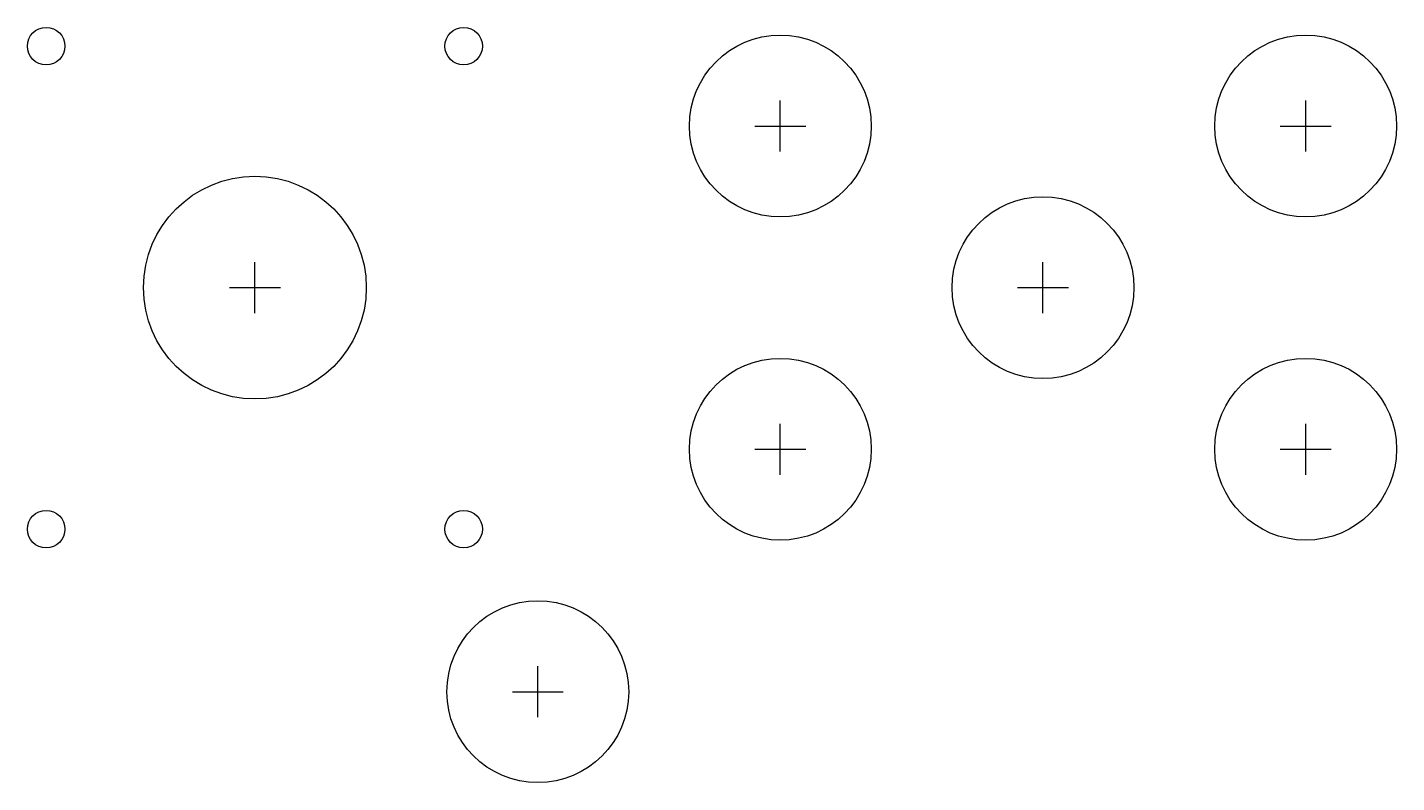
# Model space of a CAD drawing. Header units: millimetres. Extents: x -36 to 179, y -78 to 41.
import ezdxf

# ---------------------------------------------------------------- set-up
doc = ezdxf.new("R2010")
doc.units = ezdxf.units.MM
for name, color, linetype in [('BUTTONS', 1, 'Continuous'), ('IL_PLATE_HOLES', 2, 'Continuous'), ('JOYSTICK_BORE_35', 3, 'Continuous'), ('REFERENCE', 8, 'Continuous')]:
    doc.layers.add(name, color=color, linetype=linetype)

msp = doc.modelspace()

# ---------------------------------------------------------------- linework, layer by layer
at = {"layer": 'BUTTONS'}
for centre in [(82.55, 25.4), (165.1, 25.4), (123.825, 0), (82.55, -25.4), (165.1, -25.4), (44.45, -63.5)]:
    msp.add_circle(centre, 14.287, dxfattribs=at)
at = {"layer": 'IL_PLATE_HOLES'}
for centre in [(-32.8, 37.95), (32.8, 37.95), (-32.8, -37.95), (32.8, -37.95)]:
    msp.add_circle(centre, 2.95, dxfattribs=at)
at = {"layer": 'JOYSTICK_BORE_35'}
msp.add_circle((0, 0), 17.5, dxfattribs=at)
at = {"layer": 'REFERENCE'}
for p, q in [((82.55, 21.4), (82.55, 29.4)), ((165.1, 21.4), (165.1, 29.4)), ((78.55, 25.4), (86.55, 25.4)), ((161.1, 25.4), (169.1, 25.4)), ((0, -4), (0, 4)), ((123.825, -4), (123.825, 4)), ((-4, 0), (4, 0)), ((119.825, 0), (127.825, 0)), ((82.55, -29.4), (82.55, -21.4)), ((165.1, -29.4), (165.1, -21.4)), ((78.55, -25.4), (86.55, -25.4)), ((161.1, -25.4), (169.1, -25.4)), ((44.45, -67.5), (44.45, -59.5)), ((40.45, -63.5), (48.45, -63.5))]:
    msp.add_line(p, q, dxfattribs=at)

doc.saveas('drawing.dxf')
